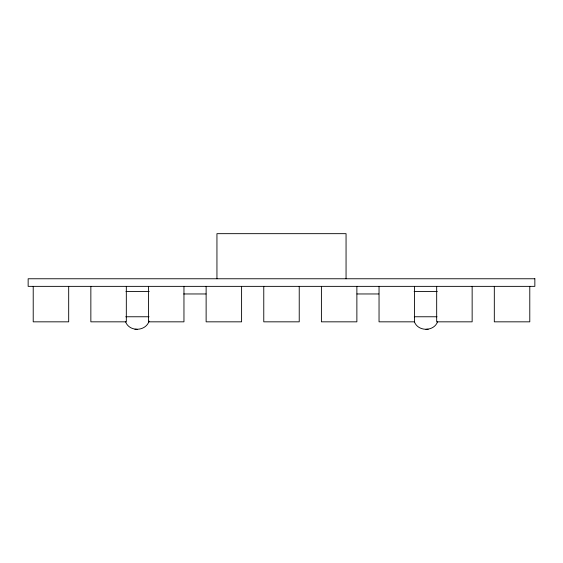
<?xml version="1.0" encoding="UTF-8"?>
<svg xmlns="http://www.w3.org/2000/svg" width="563" height="563" viewBox="0 0 563 563"><rect width="100%" height="100%" fill="white"/><g stroke="black" fill="none" stroke-linecap="round" stroke-linejoin="round"><path stroke-width="0.84" d="M149.096 321.1C145.789 331.537 129.448 332.128 125.584 321.832M437.535 321.832C433.834 331.741 418.098 331.741 414.403 321.832M425.966 329.334L428.176 329.242M125.943 291.43L149.237 291.43M414.122 291.43L437.31 291.43M183.714 293.963L206.016 293.963M356.97 293.963L378.808 293.963M125.753 316.765L149.054 316.765M414.305 316.765L437.001 316.765M134.944 329.242L137.147 329.334M529.783 286.363L529.783 321.832L494.314 321.832L494.314 286.363M472.146 286.363L472.146 321.832L436.677 321.832L436.677 286.363M414.509 286.363L414.509 321.832L379.04 321.832L379.04 286.363M356.872 286.363L356.872 321.832L321.403 321.832L321.403 286.363M346.055 278.762L346.055 233.666L216.945 233.666L216.945 278.762M299.234 286.363L299.234 321.832L263.766 321.832L263.766 286.363M241.597 286.363L241.597 321.832L206.128 321.832L206.128 286.363M183.96 286.363L183.96 321.832L148.491 321.832L148.491 286.363M126.323 286.363L126.323 321.832L90.854 321.832L90.854 286.363M68.686 286.363L68.686 321.832L33.217 321.832L33.217 286.363M534.85 278.762L28.15 278.762L28.15 286.363L534.85 286.363L534.85 278.762"/></g></svg>
